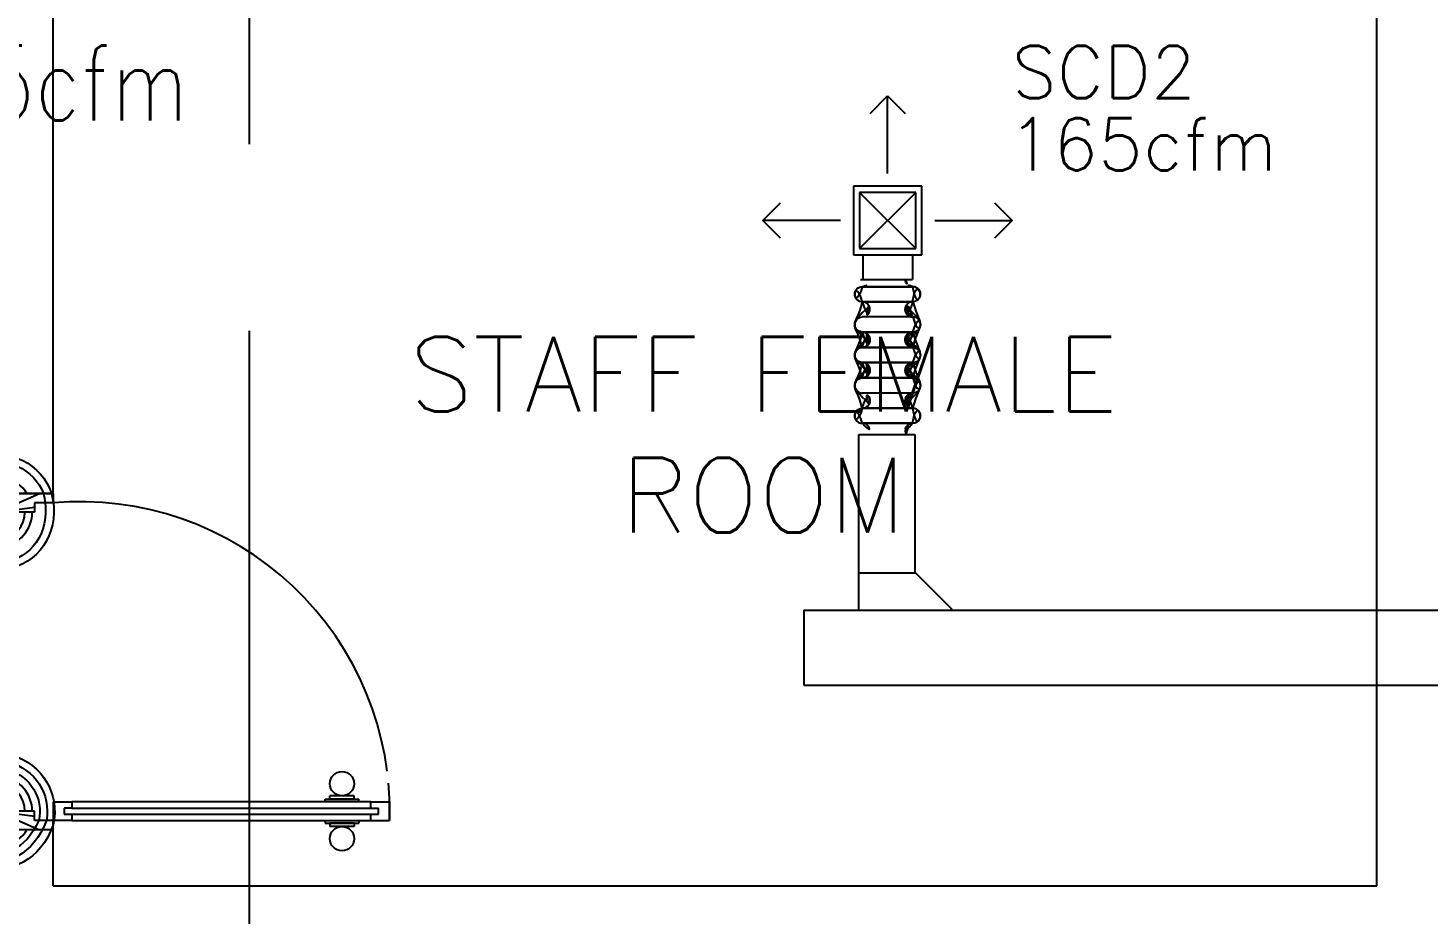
# Model space of a CAD drawing. Extents: x 417866230.2 to 417866327.8, y 43498045.5 to 43498135.4.
# Drawn here: x 417866266.405 to 417866270.148, y 43498117.178 to 43498119.548 of the extents above; entities that cross this region are included whole.
import ezdxf
from ezdxf.enums import TextEntityAlignment as Align

# ---------------------------------------------------------------- set-up
doc = ezdxf.new("R2010")
doc.units = 0
doc.header["$MEASUREMENT"] = 0
doc.linetypes.add('CENTERX2', pattern=[4, 2.5, -0.5, 0.5, -0.5])
doc.linetypes.add('HIDDEN', pattern=[0.375, 0.25, -0.125])
for name, color, linetype in [('AXES', 11, 'CENTERX2'), ('DOOR', 9, 'CONTINUOUS'), ('DOOR-DIM', 9, 'CONTINUOUS'), ('DUCT', 6, 'CONTINUOUS'), ('HAT', 12, 'CONTINUOUS'), ('M-AC-FLEX', 3, 'CONTINUOUS'), ('M-EGU.', 2, 'CONTINUOUS'), ('RM-NAME', 9, 'CONTINUOUS'), ('SCD', 2, 'CONTINUOUS'), ('WALL', 4, 'CONTINUOUS')]:
    doc.layers.add(name, color=color, linetype=linetype)
doc.styles.add('ROMANS', font='ROMANS.shx', dxfattribs={"width": 0.6})

# ---------------------------------------------------------------- blocks, each defined once
blk = doc.blocks.new('RM1')
at = {"layer": 'RM-NAME', "style": 'ROMANS'}
for tag, p in [('ROOMNAME1', (0, 323.8095238059759)), ('ROOMNAME2', (0, 0))]:
    blk.add_attdef(tag, text='', height=200, dxfattribs=at).set_placement(p, align=Align.MIDDLE)
blk = doc.blocks.new('DOOR90')
at = {"layer": 'DOOR', "color": 7, "linetype": 'ByBlock'}
for p, q in [((-150, 0), (0, 0)), ((-150, 0), (-150, -25)), ((0, -50), (-113.7099299924448, 0)), ((0, -50), (-40.1457343158545, 0)), ((0, -50), (0, 0)), ((-1000, -25), (-1050, -25)), ((-1050, -75), (-1050, -25)), ((-1050, -25), (-1050, -75)), ((-1000, -25), (-1000, -41.9999999999709)), ((-877.6424572214019, -17.79999999995925), (-967.6424572214019, -17.79999999995925)), ((-967.6424572214019, -25), (-967.6424572214019, -17.79999999995925)), ((-955.0424572214251, -8.799999999959255), (-890.2424572213786, -8.799999999959255)), ((-955.0424572214251, -17.79999999995925), (-955.0424572214251, -8.799999999959255)), ((-955.0424572214251, -17.79999999995925), (-890.2424572213786, -17.79999999995925)), ((-890.2424572213786, -17.79999999995925), (-890.2424572213786, -8.799999999959255)), ((-877.6424572214019, -25), (-877.6424572214019, -17.79999999995925)), ((-200, -25), (-150, -25)), ((-200, -42), (-200, -25)), ((-150, -25), (-100, -25)), ((-150, -75), (-150, -25)), ((-100, -25), (-100, -50)), ((0, -50), (-100, -36.64271395650576)), ((-1000, -41.9999999999709), (-1020, -41.9999999999709)), ((-1020, -42), (-1020, -58)), ((-1000, -58), (-1020, -58)), ((-1000, -58), (-1000, -75)), ((-180, -42), (-200, -42)), ((-200, -58), (-180, -58)), ((-200, -75), (-200, -58)), ((-180, -58), (-180, -42)), ((-100, -50), (0, -50)), ((-1000, -75), (-1050, -74.99999999947613)), ((-967.6424572214019, -75), (-967.6424572214019, -82.20000000004075)), ((-877.6424572214019, -82.20000000004075), (-967.6424572214019, -82.20000000004075)), ((-955.0424572214251, -82.20000000004075), (-890.2424572213786, -82.20000000004075)), ((-955.0424572214251, -82.20000000004075), (-955.0424572214251, -91.20000000004075)), ((-955.0424572214251, -91.20000000004075), (-890.2424572213786, -91.20000000004075)), ((-890.2424572213786, -82.20000000004075), (-890.2424572213786, -91.20000000004075)), ((-877.6424572214019, -75), (-877.6424572214019, -82.20000000004075)), ((-150, -75), (-200, -75)), ((0, -850), (-113.7099299924448, -900)), ((-100, -875), (-100, -850)), ((0, -850), (-100, -863.3572860434942)), ((-100, -850), (0, -850)), ((0, -850), (-40.1457343158545, -900)), ((0, -850), (0, -900)), ((-150, -875), (-100, -875)), ((-150, -900), (-150, -875)), ((-150, -900), (0, -900)), ((0, -900), (-150, -900))]:
    blk.add_line(p, q, dxfattribs=at)
at = {"layer": 'DOOR', "linetype": 'ByBlock'}
for p, q in [((-200, -25), (-1000, -25)), ((-200, -42), (-1000, -41.9999999999709)), ((-200, -58), (-1000, -58)), ((-1000, -75), (-200, -75))]:
    blk.add_line(p, q, dxfattribs=at)
at = {"layer": 'DOOR', "color": 7, "linetype": 'ByBlock'}
for centre in [(-922.6424572214019, 23.53094421501737), (-922.6424572214019, -123.5309442149592)]:
    blk.add_circle(centre, 32.39999999998526, dxfattribs=at)
for centre, radius, start, end in [((0, -50), 154.4019578127773, 161.1052885482714, 166.2857707768669), ((0, -50), 94.40195781277725, 148.0181880328085, 180), ((0, -50), 134.4019578127773, 158.159849394549, 169.2800236450682), ((0, -50), 114.4019578127773, 154.0838418822192, 167.37742587102), ((0, -50), 74.40195781277725, 137.7764264185456, 180), ((0, -50), 54.40195781277725, 113.2073828924446, 180), ((0, -50), 34.40195781277725, 90, 180), ((0, -50), 14.40195781277725, 90, 180), ((0, -850), 94.40195781277725, 180, 211.9818119671915), ((0, -850), 74.40195781277725, 180, 222.2235735814543), ((0, -850), 54.40195781277725, 180, 246.7926171075554), ((0, -850), 34.40195781277725, 180, 270), ((0, -850), 14.40195781277725, 180, 270), ((0, -850), 154.4019578127773, 193.7142292231331, 198.8947114517286), ((0, -850), 134.4019578127773, 190.7199763549318, 201.840150605451)]:
    blk.add_arc(centre, radius, start, end, dxfattribs=at)
at = {"layer": 'DOOR', "linetype": 'HIDDEN', "ltscale": 0.5}
blk.add_arc((-222.2222222220153, -49.99999999976717), 828.155208510499, 178.270116378131, 275.0030377036063, dxfattribs=at)

msp = doc.modelspace()

# ---------------------------------------------------------------- linework, layer by layer
at = {"layer": 'AXES'}
msp.add_line((417866266.9968632, 43498056.23778734), (417866266.9968632, 43498134.71525928), dxfattribs=at)
at = {"layer": 'DUCT'}
for p, q in [((417866268.6262502, 43498118.46102054), (417866268.7762502, 43498118.46102054)), ((417866268.6262502, 43498117.99229097), (417866268.6262502, 43498118.46102054)), ((417866268.7762502, 43498118.46102054), (417866268.7762502, 43498118.09229097)), ((417866268.6262503, 43498118.09054228), (417866268.7779988, 43498118.09054228)), ((417866268.8762502, 43498117.99229097), (417866268.7762502, 43498118.09229097)), ((417866268.4796817, 43498117.99054228), (417866271.8811027, 43498117.99054228)), ((417866268.4796817, 43498117.99054228), (417866268.4796817, 43498117.79054227)), ((417866268.4796817, 43498117.79054227), (417866280.1641046, 43498117.79054227))]:
    msp.add_line(p, q, dxfattribs=at)
at = {"layer": 'M-AC-FLEX', "color": 11}
for p, q in [((417866268.6353028, 43498118.85616326), (417866268.7703984, 43498118.85616326)), ((417866268.6353028, 43498118.85616326), (417866268.7703984, 43498118.85616326)), ((417866268.7707555, 43498118.85616648), (417866268.6356599, 43498118.85616648)), ((417866268.7707555, 43498118.85616648), (417866268.6356599, 43498118.85616648)), ((417866268.6353028, 43498118.81614387), (417866268.7703984, 43498118.81614387)), ((417866268.6353028, 43498118.81614387), (417866268.7703984, 43498118.81614387)), ((417866268.7707555, 43498118.81614059), (417866268.6356599, 43498118.81614059)), ((417866268.7707555, 43498118.81614059), (417866268.6356599, 43498118.81614059)), ((417866268.7707555, 43498118.77540708), (417866268.6356599, 43498118.77540708)), ((417866268.7707555, 43498118.77540696), (417866268.6356599, 43498118.77540696)), ((417866268.7707555, 43498118.77540684), (417866268.6356599, 43498118.77540684)), ((417866268.7707555, 43498118.77540683), (417866268.6356599, 43498118.77540683)), ((417866268.6353028, 43498118.7346765), (417866268.7703984, 43498118.7346765)), ((417866268.6353028, 43498118.7346765), (417866268.7703984, 43498118.7346765)), ((417866268.7707555, 43498118.73467351), (417866268.6356599, 43498118.73467351)), ((417866268.7707555, 43498118.73467349), (417866268.6356599, 43498118.73467349)), ((417866268.7707555, 43498118.73467337), (417866268.6356599, 43498118.73467337)), ((417866268.7707555, 43498118.73467326), (417866268.6356599, 43498118.73467326)), ((417866268.7707555, 43498118.73467322), (417866268.6356599, 43498118.73467322)), ((417866268.7707555, 43498118.73467322), (417866268.6356599, 43498118.73467322)), ((417866268.6353028, 43498118.69393647), (417866268.7703984, 43498118.69393647)), ((417866268.6353028, 43498118.69393647), (417866268.7703984, 43498118.69393647)), ((417866268.7707555, 43498118.69393975), (417866268.6356599, 43498118.69393975)), ((417866268.7707555, 43498118.69393975), (417866268.6356599, 43498118.69393975)), ((417866268.7707555, 43498118.69393972), (417866268.6356599, 43498118.69393972)), ((417866268.7707555, 43498118.6939397), (417866268.6356599, 43498118.6939397)), ((417866268.7707555, 43498118.6939396), (417866268.6356599, 43498118.6939396)), ((417866268.7707555, 43498118.69393959), (417866268.6356599, 43498118.69393959)), ((417866268.7707555, 43498118.69393948), (417866268.6356599, 43498118.69393948)), ((417866268.7707555, 43498118.69393947), (417866268.6356599, 43498118.69393947)), ((417866268.7707555, 43498118.69393947), (417866268.6356599, 43498118.69393947)), ((417866268.7707555, 43498118.69393945), (417866268.6356599, 43498118.69393945)), ((417866268.6353028, 43498118.65320913), (417866268.7703984, 43498118.65320913)), ((417866268.6353028, 43498118.65320913), (417866268.7703984, 43498118.65320913)), ((417866268.7707555, 43498118.65320615), (417866268.6356599, 43498118.65320615)), ((417866268.7707555, 43498118.65320613), (417866268.6356599, 43498118.65320613)), ((417866268.7707555, 43498118.65320613), (417866268.6356599, 43498118.65320613)), ((417866268.7707555, 43498118.65320612), (417866268.6356599, 43498118.65320612)), ((417866268.7707555, 43498118.65320601), (417866268.6356599, 43498118.65320601)), ((417866268.7707555, 43498118.653206), (417866268.6356599, 43498118.653206)), ((417866268.7707555, 43498118.6532059), (417866268.6356599, 43498118.6532059)), ((417866268.7707555, 43498118.65320589), (417866268.6356599, 43498118.65320589)), ((417866268.7707555, 43498118.65320586), (417866268.6356599, 43498118.65320586)), ((417866268.7707555, 43498118.65320586), (417866268.6356599, 43498118.65320586)), ((417866268.6353028, 43498118.61246911), (417866268.7703984, 43498118.61246911)), ((417866268.6353028, 43498118.61246911), (417866268.7703984, 43498118.61246911)), ((417866268.7707555, 43498118.61247239), (417866268.6356599, 43498118.61247239)), ((417866268.7707555, 43498118.61247239), (417866268.6356599, 43498118.61247239)), ((417866268.7707555, 43498118.61247234), (417866268.6356599, 43498118.61247234)), ((417866268.7707555, 43498118.61247223), (417866268.6356599, 43498118.61247223)), ((417866268.7707555, 43498118.61247211), (417866268.6356599, 43498118.61247211)), ((417866268.7707555, 43498118.61247209), (417866268.6356599, 43498118.61247209)), ((417866268.7707555, 43498118.57173877), (417866268.6356599, 43498118.57173877)), ((417866268.7707555, 43498118.57173876), (417866268.6356599, 43498118.57173876)), ((417866268.7707555, 43498118.57173864), (417866268.6356599, 43498118.57173864)), ((417866268.7707555, 43498118.57173853), (417866268.6356599, 43498118.57173853)), ((417866268.6353028, 43498118.53100186), (417866268.7703984, 43498118.53100186)), ((417866268.6353028, 43498118.53100186), (417866268.7703984, 43498118.53100186)), ((417866268.6353028, 43498118.53100173), (417866268.7703984, 43498118.53100173)), ((417866268.6353028, 43498118.53100173), (417866268.7703984, 43498118.53100173)), ((417866268.7707555, 43498118.53100508), (417866268.6356599, 43498118.53100508)), ((417866268.7707555, 43498118.53100508), (417866268.6356599, 43498118.53100508)), ((417866268.7707555, 43498118.53100501), (417866268.6356599, 43498118.53100501)), ((417866268.7707555, 43498118.53100501), (417866268.6356599, 43498118.53100501)), ((417866268.6353028, 43498118.49098247), (417866268.7703984, 43498118.49098247)), ((417866268.6353028, 43498118.49098247), (417866268.7703984, 43498118.49098247)), ((417866268.6353028, 43498118.49098235), (417866268.7703984, 43498118.49098235)), ((417866268.6353028, 43498118.49098235), (417866268.7703984, 43498118.49098235)), ((417866268.7707555, 43498118.49097919), (417866268.6356599, 43498118.49097919)), ((417866268.7707555, 43498118.49097919), (417866268.6356599, 43498118.49097919)), ((417866268.7707555, 43498118.49097912), (417866268.6356599, 43498118.49097912)), ((417866268.7707555, 43498118.49097912), (417866268.6356599, 43498118.49097912))]:
    msp.add_line(p, q, dxfattribs=at)
at = {"layer": 'M-AC-FLEX'}
for points in [[(417866268.6356599, 43498118.85616641, 0.9998379277357049), (417866268.6349457, 43498118.8161407)], [(417866268.6356599, 43498118.85616641, 0.9998379277357049), (417866268.6349457, 43498118.8161407)], [(417866268.6356599, 43498118.8161407, -0.9998379277357049), (417866268.6349457, 43498118.85616641)], [(417866268.6356599, 43498118.8161407, -0.9998379277357049), (417866268.6349457, 43498118.85616641)], [(417866268.6356702, 43498118.85616648, -0.004509969774748916), (417866268.6353028, 43498118.8561632, 0.008922227067377475), (417866268.6345885, 43498118.8561632)], [(417866268.6353028, 43498118.8561632, 0.008922204748517097), (417866268.6345885, 43498118.8561632)], [(417866268.6349457, 43498118.85616641, -0.004461024754221227), (417866268.6353028, 43498118.8561632)], [(417866268.6349457, 43498118.85616641, -0.004461024754221227), (417866268.6353028, 43498118.8561632)], [(417866268.6356599, 43498118.85616641, 0.3943784874611519), (417866268.6559793, 43498118.87514534, 0.3943784874611519)], [(417866268.7707555, 43498118.85616641, -0.3943784874611519), (417866268.750436, 43498118.87514534, -0.3943784874611519)], [(417866268.7504361, 43498118.87514534, 0.3943788644347482), (417866268.7707555, 43498118.85616641)], [(417866268.770031, 43498118.85616648, 0.004509969774748916), (417866268.7703984, 43498118.8561632, -1.018005099723095), (417866268.7703984, 43498118.8161438)], [(417866268.770031, 43498118.81614058, -0.004509969774748916), (417866268.7703984, 43498118.8161438, 1.018005099723095), (417866268.7703984, 43498118.8561632)], [(417866268.6356599, 43498118.8161407, -1), (417866268.6356599, 43498118.77540701, 0.9999999999999997), (417866268.6356599, 43498118.73467331)], [(417866268.6356702, 43498118.81614058, 0.004509969774748916), (417866268.6353028, 43498118.8161438, -0.008922227067377475), (417866268.6345885, 43498118.8161438)], [(417866268.6353028, 43498118.8161438, -0.008922204748517097), (417866268.6345885, 43498118.8161438)], [(417866268.6349457, 43498118.8161407, 0.004461024754221227), (417866268.6353028, 43498118.8161438)], [(417866268.6349457, 43498118.8161407, 0.004461024754221227), (417866268.6353028, 43498118.8161438)], [(417866268.7707555, 43498118.77540701, -1), (417866268.7707555, 43498118.8161407)], [(417866268.7707555, 43498118.8161407, 1), (417866268.7707555, 43498118.77540701, -0.9999999999999997), (417866268.7707555, 43498118.73467331)], [(417866268.6539485, 43498118.80473663, -0.5549272424908399), (417866268.6356599, 43498118.77540702, 0.9999999999999997), (417866268.6356599, 43498118.73467333)], [(417866268.6356599, 43498118.69393963, 1), (417866268.6356599, 43498118.73467333, -0.9999999999999997), (417866268.6356599, 43498118.77540702)], [(417866268.6539485, 43498118.70534371, 0.5549272424908399), (417866268.6356599, 43498118.73467331, -0.9999999999999997), (417866268.6356599, 43498118.77540701)], [(417866268.7707555, 43498118.77540702, -0.5549272424908399), (417866268.7524668, 43498118.80473663, -0.5549272424908399)], [(417866268.7524668, 43498118.80473663, 0.5549272424908399), (417866268.7707555, 43498118.77540702, -0.9999999999999997), (417866268.7707555, 43498118.73467333)], [(417866268.7707555, 43498118.69393963, -1), (417866268.7707555, 43498118.73467333, 0.9999999999999997), (417866268.7707555, 43498118.77540702)], [(417866268.7524668, 43498118.70534371, -0.5549272424908399), (417866268.7707555, 43498118.73467331, 0.9999999999999997), (417866268.7707555, 43498118.77540701)], [(417866268.7707555, 43498118.77540702, -1), (417866268.7707555, 43498118.73467333)], [(417866268.7707555, 43498118.73467333, 1), (417866268.7707555, 43498118.77540702)], [(417866268.7707555, 43498118.73467331, 1), (417866268.7707555, 43498118.77540701)], [(417866268.7707555, 43498118.77540701, -1), (417866268.7707555, 43498118.73467331)], [(417866268.6356599, 43498118.73467333, -1), (417866268.6356599, 43498118.69393963, 0.9999999999999997), (417866268.6356599, 43498118.65320594)], [(417866268.6356599, 43498118.73467333, -0.3143518314788673), (417866268.6166459, 43498118.74744458, -0.3143518314788673)], [(417866268.6166459, 43498118.74744456, 0.3045774732036388), (417866268.6349457, 43498118.73467333)], [(417866268.6356702, 43498118.73467321, 0.004509969774748916), (417866268.6353028, 43498118.73467643, -0.008922227067377475), (417866268.6345885, 43498118.73467643)], [(417866268.6353028, 43498118.73467643, -0.008922204748517097), (417866268.6345885, 43498118.73467643)], [(417866268.634801, 43498118.7346765, 0.001807992435049737), (417866268.6349457, 43498118.73467333)], [(417866268.6356599, 43498118.73467333, -0.01068952772708075), (417866268.6348041, 43498118.7346765, -0.01068952772708075)], [(417866268.6349457, 43498118.73467333, 0.004461024754221227), (417866268.6353028, 43498118.73467643)], [(417866268.6349457, 43498118.73467333, 0.004461024754221227), (417866268.6353028, 43498118.73467643)], [(417866268.7707555, 43498118.73467333, 1), (417866268.7707555, 43498118.69393963)], [(417866268.7707555, 43498118.69393963, -1), (417866268.7707555, 43498118.73467333)], [(417866268.7707555, 43498118.73467333, 1), (417866268.7707555, 43498118.69393963, -0.9999999999999997), (417866268.7707555, 43498118.65320594)], [(417866268.7707555, 43498118.73467331, 0.5549272424908399), (417866268.7524668, 43498118.70534371, 0.5549272424908399)], [(417866268.770031, 43498118.73467321, -0.004509970592332896), (417866268.7703984, 43498118.73467643, 0.3143822707148378), (417866268.7894123, 43498118.74744458, 0.3143822707148378)], [(417866268.7711168, 43498118.7346765, -0.008975123060799558), (417866268.7703984, 43498118.73467643)], [(417866268.6539485, 43498118.72326927, -0.5549272424908399), (417866268.6356599, 43498118.69393966, 0.9999999999999997), (417866268.6356599, 43498118.65320597)], [(417866268.6539485, 43498118.72326925, -0.5549272424908399), (417866268.6356599, 43498118.69393965, 0.9999999999999997), (417866268.6356599, 43498118.65320595)], [(417866268.6545761, 43498118.72185524, -0.5303388422204236), (417866268.6356599, 43498118.69393965, 0.9999999999999997), (417866268.6356599, 43498118.65320595)], [(417866268.6356599, 43498118.61247227, 1), (417866268.6356599, 43498118.65320597, -0.9999999999999997), (417866268.6356599, 43498118.69393966)], [(417866268.6545761, 43498118.62529036, 0.5303388422204236), (417866268.6356599, 43498118.65320595, -0.9999999999999997), (417866268.6356599, 43498118.69393965)], [(417866268.6539485, 43498118.62387635, 0.5549272424908399), (417866268.6356599, 43498118.65320595, -0.9999999999999997), (417866268.6356599, 43498118.69393965)], [(417866268.6539485, 43498118.62387633, 0.5549272424908399), (417866268.6356599, 43498118.65320594, -0.9999999999999997), (417866268.6356599, 43498118.69393963)], [(417866268.6356599, 43498118.69393963, 0.3143518314788673), (417866268.6166459, 43498118.68116838, 0.3143518314788673)], [(417866268.6166459, 43498118.6811684, -0.3045774732036388), (417866268.6349457, 43498118.69393963)], [(417866268.6356702, 43498118.69393975, -0.004509969774748916), (417866268.6353028, 43498118.69393653, 0.008922227067377475), (417866268.6345885, 43498118.69393653)], [(417866268.6353028, 43498118.69393653, 0.008922204748517097), (417866268.6345885, 43498118.69393653)], [(417866268.634801, 43498118.69393647, -0.001807992435049737), (417866268.6349457, 43498118.69393963)], [(417866268.6356599, 43498118.69393963, 0.01068952772708075), (417866268.6348041, 43498118.69393647, 0.01068952772708075)], [(417866268.6349457, 43498118.69393963, -0.004461024754221227), (417866268.6353028, 43498118.69393653)], [(417866268.6349457, 43498118.69393963, -0.004461024754221227), (417866268.6353028, 43498118.69393653)], [(417866268.7707555, 43498118.69393966, -0.5549272424908399), (417866268.7524668, 43498118.72326927, -0.5549272424908399)], [(417866268.7524668, 43498118.72326927, 0.5549272424908399), (417866268.7707555, 43498118.69393966, -0.9999999999999997), (417866268.7707555, 43498118.65320597)], [(417866268.7707555, 43498118.69393965, -0.5303388422204236), (417866268.7518392, 43498118.72185524, -0.5303388422204236)], [(417866268.7518392, 43498118.72185524, 0.5303388422204236), (417866268.7707555, 43498118.69393965, -0.9999999999999997), (417866268.7707555, 43498118.65320595)], [(417866268.7518392, 43498118.62529036, -0.5303388422204236), (417866268.7707555, 43498118.65320595, 0.9999999999999997), (417866268.7707555, 43498118.69393965)], [(417866268.7524668, 43498118.62387635, -0.5549272424908399), (417866268.7707555, 43498118.65320595, 0.9999999999999997), (417866268.7707555, 43498118.69393965)], [(417866268.7524668, 43498118.62387633, -0.5549272424908399), (417866268.7707555, 43498118.65320594, 0.9999999999999997), (417866268.7707555, 43498118.69393963)], [(417866268.7707555, 43498118.69393965, -0.5549272424908399), (417866268.7524668, 43498118.72326925, -0.5549272424908399)], [(417866268.7524668, 43498118.72326925, 0.5549272424908399), (417866268.7707555, 43498118.69393965, -0.9999999999999997), (417866268.7707555, 43498118.65320595)], [(417866268.7707555, 43498118.61247227, -1), (417866268.7707555, 43498118.65320597, 0.9999999999999997), (417866268.7707555, 43498118.69393966)], [(417866268.770031, 43498118.69393975, 0.004509970592332896), (417866268.7703984, 43498118.69393653, -0.3143822707148378), (417866268.7894123, 43498118.68116838, -0.3143822707148378)], [(417866268.7711168, 43498118.69393647, 0.008975123060799558), (417866268.7703984, 43498118.69393653)], [(417866268.7707555, 43498118.69393966, -1), (417866268.7707555, 43498118.65320597)], [(417866268.7707555, 43498118.65320597, 1), (417866268.7707555, 43498118.69393966)], [(417866268.7707555, 43498118.69393965, -1), (417866268.7707555, 43498118.65320595)], [(417866268.7707555, 43498118.65320595, 1), (417866268.7707555, 43498118.69393965)], [(417866268.7707555, 43498118.65320595, 1), (417866268.7707555, 43498118.69393965)], [(417866268.7707555, 43498118.69393965, -1), (417866268.7707555, 43498118.65320595)], [(417866268.7707555, 43498118.65320594, 1), (417866268.7707555, 43498118.69393963)], [(417866268.7707555, 43498118.69393963, -1), (417866268.7707555, 43498118.65320594)], [(417866268.6356599, 43498118.65320597, -0.3143518314788673), (417866268.6166459, 43498118.66597722, -0.3143518314788673)], [(417866268.6166459, 43498118.6659772, 0.3045774732036388), (417866268.6349457, 43498118.65320597)], [(417866268.770031, 43498118.65320585, -0.004509970592332896), (417866268.7703984, 43498118.65320907, 0.3143822707148378), (417866268.7894123, 43498118.66597722, 0.3143822707148378)], [(417866268.6356599, 43498118.65320597, -1), (417866268.6356599, 43498118.61247227, 0.9999999999999997), (417866268.6356599, 43498118.57173858)], [(417866268.6539485, 43498118.64180189, -0.5549272424908399), (417866268.6356599, 43498118.61247229, 0.9999999999999997), (417866268.6356599, 43498118.57173859)], [(417866268.6356702, 43498118.65320585, 0.004509969774748916), (417866268.6353028, 43498118.65320907, -0.008922227067377475), (417866268.6345885, 43498118.65320907)], [(417866268.6353028, 43498118.65320907, -0.008922204748517097), (417866268.6345885, 43498118.65320907)], [(417866268.634801, 43498118.65320913, 0.001807992435049737), (417866268.6349457, 43498118.65320597)], [(417866268.6356599, 43498118.65320597, -0.01068952772708075), (417866268.6348041, 43498118.65320913, -0.01068952772708075)], [(417866268.6349457, 43498118.65320597, 0.004461024754221227), (417866268.6353028, 43498118.65320907)], [(417866268.6349457, 43498118.65320597, 0.004461024754221227), (417866268.6353028, 43498118.65320907)], [(417866268.7707555, 43498118.65320595, 0.5303388422204236), (417866268.7518392, 43498118.62529036, 0.5303388422204236)], [(417866268.7707555, 43498118.65320595, 0.5549272424908399), (417866268.7524668, 43498118.62387635, 0.5549272424908399)], [(417866268.7707555, 43498118.65320594, 0.5549272424908399), (417866268.7524668, 43498118.62387633, 0.5549272424908399)], [(417866268.7707555, 43498118.61247229, -0.5549272424908399), (417866268.7524668, 43498118.64180189, -0.5549272424908399)], [(417866268.7524668, 43498118.64180189, 0.5549272424908399), (417866268.7707555, 43498118.61247229, -0.9999999999999997), (417866268.7707555, 43498118.57173859)], [(417866268.7707555, 43498118.61247227, -1), (417866268.7707555, 43498118.65320597)], [(417866268.7707555, 43498118.65320597, 1), (417866268.7707555, 43498118.61247227, -0.9999999999999997), (417866268.7707555, 43498118.57173858)], [(417866268.7707555, 43498118.65320597, 1), (417866268.7707555, 43498118.61247227)], [(417866268.7711168, 43498118.65320913, -0.008975123060799558), (417866268.7703984, 43498118.65320907)], [(417866268.6356599, 43498118.5310049, 1), (417866268.6356599, 43498118.57173859, -0.9999999999999997), (417866268.6356599, 43498118.61247229)], [(417866268.6539485, 43498118.54240897, 0.5549272424908399), (417866268.6356599, 43498118.57173858, -0.9999999999999997), (417866268.6356599, 43498118.61247227)], [(417866268.6356599, 43498118.61247227, 0.3143518314788673), (417866268.6166459, 43498118.59970102, 0.3143518314788673)], [(417866268.6166459, 43498118.59970104, -0.3045774732036388), (417866268.6349457, 43498118.61247227)], [(417866268.6356702, 43498118.61247239, -0.004509969774748916), (417866268.6353028, 43498118.61246917, 0.008922227067377475), (417866268.6345885, 43498118.61246917)], [(417866268.6353028, 43498118.61246917, 0.008922204748517097), (417866268.6345885, 43498118.61246917)], [(417866268.634801, 43498118.61246911, -0.001807992435049737), (417866268.6349457, 43498118.61247227)], [(417866268.6356599, 43498118.61247227, 0.01068952772708075), (417866268.6348041, 43498118.61246911, 0.01068952772708075)], [(417866268.6349457, 43498118.61247227, -0.004461024754221227), (417866268.6353028, 43498118.61246917)], [(417866268.6349457, 43498118.61247227, -0.004461024754221227), (417866268.6353028, 43498118.61246917)], [(417866268.7524668, 43498118.54240897, -0.5549272424908399), (417866268.7707555, 43498118.57173858, 0.9999999999999997), (417866268.7707555, 43498118.61247227)], [(417866268.7707555, 43498118.5310049, -1), (417866268.7707555, 43498118.57173859, 0.9999999999999997), (417866268.7707555, 43498118.61247229)], [(417866268.770031, 43498118.61247239, 0.004509970592332896), (417866268.7703984, 43498118.61246917, -0.3143822707148378), (417866268.7894123, 43498118.59970102, -0.3143822707148378)], [(417866268.7711168, 43498118.61246911, 0.008975123060799558), (417866268.7703984, 43498118.61246917)], [(417866268.7707555, 43498118.61247229, -1), (417866268.7707555, 43498118.57173859)], [(417866268.7707555, 43498118.57173859, 1), (417866268.7707555, 43498118.61247229)], [(417866268.7707555, 43498118.57173858, 1), (417866268.7707555, 43498118.61247227)], [(417866268.7707555, 43498118.61247227, -1), (417866268.7707555, 43498118.57173858)], [(417866268.7707555, 43498118.57173858, 0.5549272424908399), (417866268.7524668, 43498118.54240897, 0.5549272424908399)], [(417866268.7707555, 43498118.57173859, 1), (417866268.7707555, 43498118.5310049)], [(417866268.6356599, 43498118.53100502, 0.9998379277357049), (417866268.6349457, 43498118.49097931)], [(417866268.6356599, 43498118.53100502, 0.9998379277357049), (417866268.6349457, 43498118.49097931)], [(417866268.6356599, 43498118.5310049, 0.9998379277357049), (417866268.6349457, 43498118.49097919)], [(417866268.6356599, 43498118.5310049, 0.9998379277357049), (417866268.6349457, 43498118.49097919)], [(417866268.6356599, 43498118.49097931, -0.9998379277357049), (417866268.6349457, 43498118.53100502)], [(417866268.6356599, 43498118.49097931, -0.9998379277357049), (417866268.6349457, 43498118.53100502)], [(417866268.6356599, 43498118.49097919, -0.9998379277357049), (417866268.6349457, 43498118.5310049)], [(417866268.6356599, 43498118.49097919, -0.9998379277357049), (417866268.6349457, 43498118.5310049)], [(417866268.6356702, 43498118.53100508, -0.004509969774748916), (417866268.6353028, 43498118.53100181, 0.008922227067377475), (417866268.6345885, 43498118.53100181)], [(417866268.6356702, 43498118.53100502, -0.004509969774748916), (417866268.6353028, 43498118.5310018, 0.008922227067377475), (417866268.6345885, 43498118.5310018)], [(417866268.6353028, 43498118.53100181, 0.008922204748517097), (417866268.6345885, 43498118.53100181)], [(417866268.6353028, 43498118.5310018, 0.008922204748517097), (417866268.6345885, 43498118.5310018)], [(417866268.6349457, 43498118.53100502, -0.004461024754221227), (417866268.6353028, 43498118.53100181)], [(417866268.6349457, 43498118.53100502, -0.004461024754221227), (417866268.6353028, 43498118.53100181)], [(417866268.6349457, 43498118.5310049, -0.004461024754221227), (417866268.6353028, 43498118.5310018)], [(417866268.6349457, 43498118.5310049, -0.004461024754221227), (417866268.6353028, 43498118.5310018)], [(417866268.770031, 43498118.53100508, 0.004509969774748916), (417866268.7703984, 43498118.53100181, -1.018005099723095), (417866268.7703984, 43498118.49098241)], [(417866268.770031, 43498118.53100502, 0.004509969774748916), (417866268.7703984, 43498118.5310018, -1.018005099723095), (417866268.7703984, 43498118.4909824)], [(417866268.770031, 43498118.49097919, -0.004509969774748916), (417866268.7703984, 43498118.49098241, 1.018005099723095), (417866268.7703984, 43498118.53100181)], [(417866268.770031, 43498118.49097912, -0.004509969774748916), (417866268.7703984, 43498118.4909824, 1.018005099723095), (417866268.7703984, 43498118.5310018)], [(417866268.6356702, 43498118.49097919, 0.004509969774748916), (417866268.6353028, 43498118.49098241, -0.008922227067377475), (417866268.6345885, 43498118.49098241)], [(417866268.6353028, 43498118.49098241, -0.008922204748517097), (417866268.6345885, 43498118.49098241)], [(417866268.6353028, 43498118.4909824, -0.008922204748517097), (417866268.6345885, 43498118.4909824)], [(417866268.6356702, 43498118.49097912, 0.004509969774748916), (417866268.6353028, 43498118.4909824, -0.008922227067377475), (417866268.6345885, 43498118.4909824)], [(417866268.6349457, 43498118.49097931, 0.004461024754221227), (417866268.6353028, 43498118.49098241)], [(417866268.6349457, 43498118.49097931, 0.004461024754221227), (417866268.6353028, 43498118.49098241)], [(417866268.6349457, 43498118.49097919, 0.004461024754221227), (417866268.6353028, 43498118.4909824)], [(417866268.6349457, 43498118.49097919, 0.004461024754221227), (417866268.6353028, 43498118.4909824)], [(417866268.6356599, 43498118.49097931, -0.5663286393611474), (417866268.6536266, 43498118.46102054, -0.5663286393611474)], [(417866268.7527887, 43498118.46102054, -0.5663286393611474), (417866268.7707555, 43498118.49097931)], [(417866268.7707555, 43498118.49097931, 0.5663286393611474), (417866268.7527887, 43498118.46102054, 0.5663286393611474)]]:
    msp.add_lwpolyline(points, format="xyb", dxfattribs=at)
at = {"layer": 'M-EGU.'}
for p, q in [((417866268.6562598, 43498119.31966711), (417866268.7033997, 43498119.36680709)), ((417866268.7033997, 43498119.15935325), (417866268.7033997, 43498119.36680709)), ((417866268.7033997, 43498119.36680709), (417866268.7505397, 43498119.31966711)), ((417866268.7950655, 43498119.12514284), (417866268.611734, 43498119.12514284)), ((417866268.611734, 43498119.12514284), (417866268.611734, 43498118.94181134)), ((417866268.7950655, 43498118.94181134), (417866268.7950655, 43498119.12514284)), ((417866268.3700697, 43498119.03347709), (417866268.4172097, 43498119.08061707)), ((417866268.9895898, 43498119.08061707), (417866269.0367298, 43498119.03347709)), ((417866268.4172097, 43498118.98633711), (417866268.3700697, 43498119.03347709)), ((417866268.5775236, 43498119.03347709), (417866268.3700697, 43498119.03347709)), ((417866268.8292759, 43498119.03347709), (417866269.0367298, 43498119.03347709)), ((417866269.0367298, 43498119.03347709), (417866268.9895898, 43498118.98633711)), ((417866268.611734, 43498118.94181134), (417866268.7950655, 43498118.94181134)), ((417866268.6367337, 43498118.94181134), (417866268.6367337, 43498118.87514534)), ((417866268.7700657, 43498118.94181134), (417866268.7700657, 43498118.87514534)), ((417866268.6308951, 43498118.87514534), (417866268.764227, 43498118.87514534)), ((417866268.6367337, 43498118.87514534), (417866268.7700657, 43498118.87514534))]:
    msp.add_line(p, q, dxfattribs=at)
at = {"layer": 'M-EGU.', "linetype": 'HIDDEN'}
for p, q in [((417866268.778399, 43498119.10847634), (417866268.6284005, 43498119.10847634)), ((417866268.6284005, 43498119.10847634), (417866268.778399, 43498118.95847784)), ((417866268.6284005, 43498118.95847784), (417866268.778399, 43498119.10847634)), ((417866268.6284005, 43498119.10847634), (417866268.6284005, 43498118.95847784)), ((417866268.778399, 43498118.95847784), (417866268.778399, 43498119.10847634)), ((417866268.6284005, 43498118.95847784), (417866268.778399, 43498118.95847784))]:
    msp.add_line(p, q, dxfattribs=at)
at = {"layer": 'WALL'}
for p, q in [((417866266.4718633, 43498118.30308098), (417866266.4718633, 43498120.16808099)), ((417866270.0118632, 43498117.25308099), (417866270.0118632, 43498120.16808099)), ((417866266.4718633, 43498118.30308098), (417866266.3218632, 43498118.30308004)), ((417866266.4718633, 43498117.40308193), (417866266.3218632, 43498117.40308098)), ((417866266.4718633, 43498117.25308099), (417866266.4718633, 43498117.40308193)), ((417866266.4718633, 43498117.25308099), (417866270.0118632, 43498117.25308099))]:
    msp.add_line(p, q, dxfattribs=at)

# ---------------------------------------------------------------- block references
at = {"layer": 'DOOR-DIM', "xscale": 0.001000000047497451, "yscale": 0.0009999999892897904, "zscale": 0.001, "rotation": 180}
msp.add_blockref('DOOR90', (417866266.3218632, 43498117.40308098), dxfattribs=at)
at = {"layer": 'HAT'}
ref = msp.add_blockref('RM1', (417866268.3712308, 43498118.29832539), dxfattribs=dict(at, xscale=0.001000000047497451, yscale=0.0009999999892897904, zscale=0.001))
ref.add_attrib('ROOMNAME2', 'ROOM', dxfattribs={"layer": 'RM-NAME', "height": 0.2, "style": 'ROMANS'}).set_placement((417866268.3712308, 43498118.29832539), align=Align.MIDDLE)
ref.add_attrib('ROOMNAME1', 'STAFF FEMALE', dxfattribs={"layer": 'RM-NAME', "height": 0.2, "style": 'ROMANS'}).set_placement((417866268.3712308, 43498118.62213492), align=Align.MIDDLE)

# ---------------------------------------------------------------- texts
at = {"layer": 'SCD', "style": 'ROMANS', "width": 0.8}
msp.add_text('55cfm', height=0.2, dxfattribs=at).set_placement((417866266.1484557, 43498119.30121241))
at = {"layer": 'SCD', "style": 'ROMANS'}
for s, p in [('SCD2', (417866269.0355256, 43498119.36039203)), ('165cfm', (417866269.0257829, 43498119.16729086))]:
    msp.add_text(s, height=0.14, dxfattribs=at).set_placement(p)

doc.saveas('drawing.dxf')
